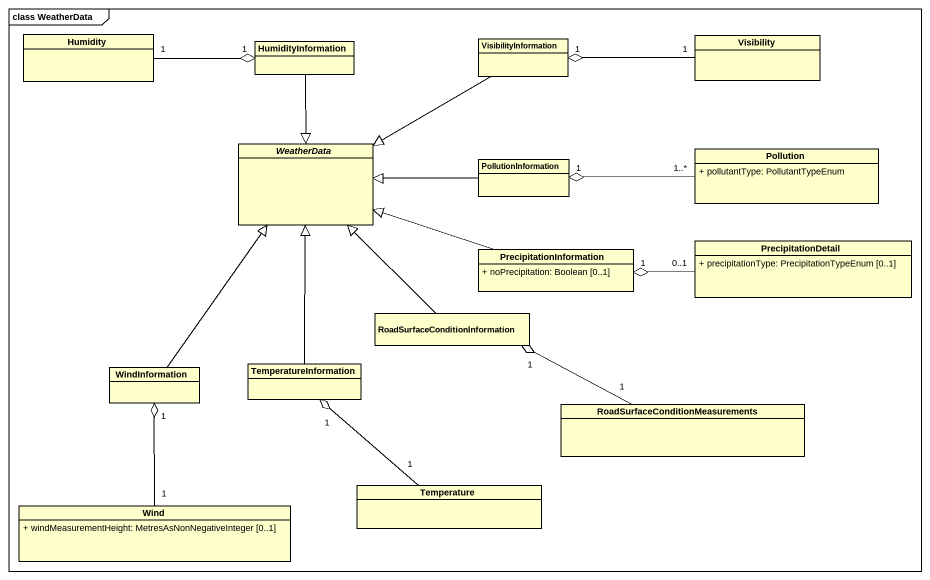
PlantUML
@startuml
mainframe class WeatherData
hide circle
hide empty members
skinparam classAttributeIconSize 0
class Humidity
class HumidityInformation
class VisibilityInformation
class Visibility
abstract class WeatherData
class Pollution {
  + pollutantType: PollutantTypeEnum
}
class PollutionInformation
class PrecipitationInformation {
  + noPrecipitation: Boolean [0..1]
}
class PrecipitationDetail {
  + precipitationType: PrecipitationTypeEnum [0..1]
}
class "RoadSurfaceConditionInformation" as RoadSurfaceConditionInformat
class WindInformation
class TemperatureInformation
class "RoadSurfaceConditionMeasurements" as RoadSurfaceConditionMeasurem
class Temperature
class Wind {
  + windMeasurementHeight: MetresAsNonNegativeInteger [0..1]
}
Humidity "1" -right-o "1" HumidityInformation
HumidityInformation --|> WeatherData
VisibilityInformation -left-|> WeatherData
Visibility "1" -left-o "1" VisibilityInformation
Pollution "1..*" -left-o "1" PollutionInformation
PollutionInformation -left-|> WeatherData
PrecipitationInformation -left-|> WeatherData
PrecipitationDetail "0..1" -left-o "1" PrecipitationInformation
RoadSurfaceConditionInformat -up-|> WeatherData
WindInformation -up-|> WeatherData
TemperatureInformation -up-|> WeatherData
RoadSurfaceConditionMeasurem "1" -left-o "1" RoadSurfaceConditionInformat
Temperature "1" -up-o "1" TemperatureInformation
Wind "1" -up-o "1" WindInformation
@enduml
